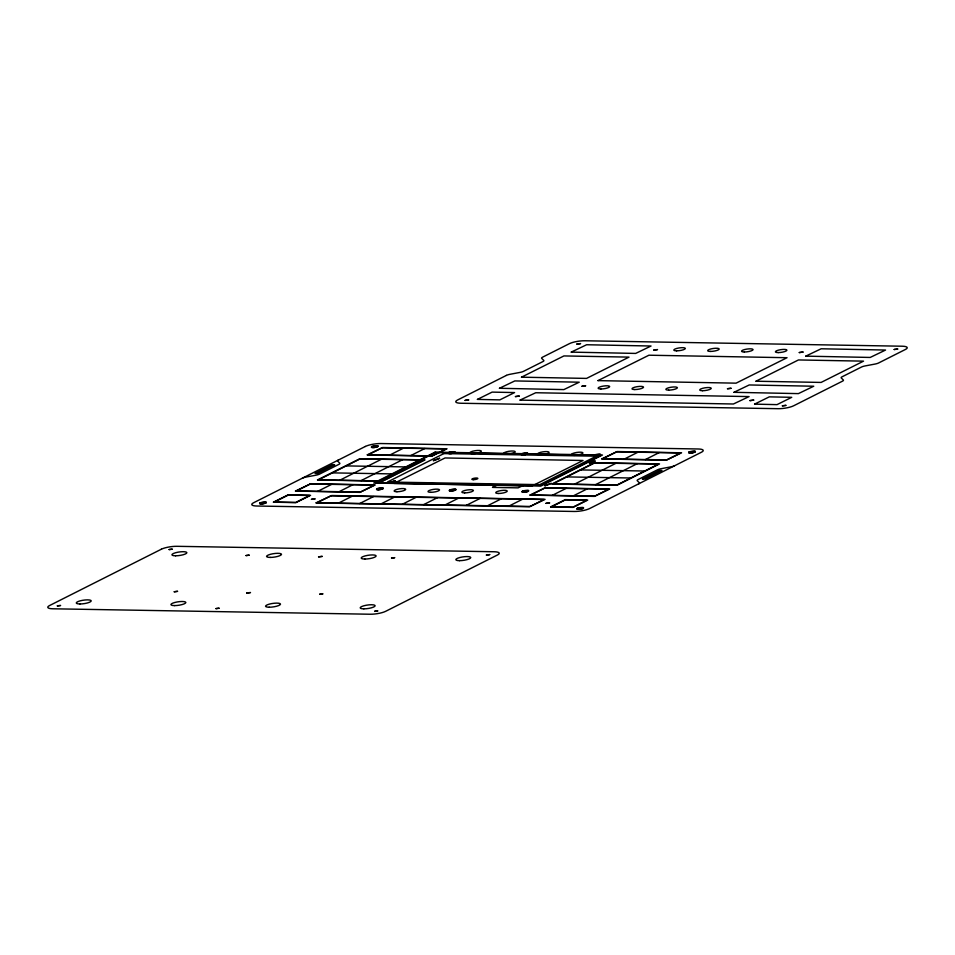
<?xml version="1.0" encoding="UTF-8"?>
<svg xmlns="http://www.w3.org/2000/svg" width="955" height="955" viewBox="0 0 955 955"><rect width="100%" height="100%" fill="white"/><g stroke="black" fill="none" stroke-linecap="round" stroke-linejoin="round"><path stroke-width="1.43" d="M388.828 483.015L395.107 480.64M395.107 480.759L388.864 483.135M439.587 458.352L433.307 460.716L439.575 458.233M544.959 485.701L551.25 483.314M551.202 483.481L544.995 485.809M492.505 487.265L497.543 484.973L523.054 485.438M523.054 485.582L518.088 487.862L492.565 487.408M317.752 491.336L331.624 484.352M339.789 480.234L381.403 459.271M389.568 455.165L403.44 448.17M339.073 491.706L352.944 484.71M361.109 480.604L402.724 459.642M410.889 455.523L424.76 448.54M338.368 503.166L352.24 496.182M359.689 503.536L373.56 496.54M381.009 503.894L394.881 496.91M402.33 504.264L416.201 497.28M423.65 504.634L437.521 497.639M444.97 504.992L458.842 498.009M466.291 505.362L480.162 498.379M487.611 505.732L501.482 498.737M508.931 506.09L522.803 499.107M552.277 495.358L566.148 488.375M574.313 484.269L615.927 463.294M624.081 459.188L637.952 452.204M573.597 495.729L587.468 488.745M595.634 484.627L637.248 463.664M645.401 459.558L659.272 452.563M346.211 465.897L410.173 466.995M580.736 469.92L644.685 471.018M332.34 472.88L396.301 473.978M566.864 476.903L630.813 478.001M638.489 483.946A6.04 1.409 -8.3 0 0 639.325 482.752L637.283 480.735A6.04 1.409 -8.3 0 1 638.119 479.553L657.446 469.812A6.04 1.409 -8.3 0 1 661.23 468.678L670.864 466.864A6.04 1.409 -8.3 0 0 674.648 465.73M302.389 478.169A6.04 1.409 -8.3 0 1 306.161 477.034L315.807 475.22A6.04 1.409 -8.3 0 0 319.579 474.086L338.906 464.345A6.04 1.409 -8.3 0 0 339.741 463.163L337.7 461.146A6.04 1.409 -8.3 0 1 338.548 459.952M273.428 502.163L295.871 502.64L310.578 495.335L288.135 494.869L273.44 502.127M295.465 491.061L359.88 492.362L375.243 484.961L310.829 483.696L295.477 491.037M317.49 479.959L382.573 481.177L425.023 459.892L359.94 458.698L317.526 479.899M316.069 502.891L529.416 506.759L545.09 499.358L331.743 495.514L316.093 502.831M367.269 454.89L431.684 456.18L447.047 448.79L382.633 447.513L367.293 454.831M393.985 483.397L532.102 485.928L583.039 460.477L445.042 457.958L393.985 483.397M477.428 399.393L499.859 399.87L514.566 392.565L492.123 392.111L477.428 399.393M499.453 388.291L563.868 389.592L579.243 382.191L514.817 380.926L499.465 388.267M520.057 400.121L733.404 404.001L749.09 396.588L535.743 392.744L520.093 400.061M521.49 377.189L586.561 378.407L629.011 357.122L563.928 355.929L521.49 377.165M529.977 495.084L594.392 496.385L609.768 488.984L545.233 487.73L529.989 495.06M550.593 506.914L573.036 507.403L587.731 500.086L565.288 499.632L550.593 506.89M552.014 483.982L617.097 485.2L659.535 463.915L594.452 462.721L552.026 483.958M571.257 352.12L635.672 353.422L651.047 346.02L586.633 344.743L571.269 352.085M597.985 380.627L736.09 383.158L787.039 357.707L648.923 355.212L597.997 380.603M601.781 458.913L666.196 460.214L681.572 452.813L617.157 451.548L601.793 458.877M733.977 392.314L798.392 393.615L813.755 386.226L749.233 384.961L733.977 392.29M756.002 381.224L821.085 382.43L863.535 361.145L798.452 359.951L756.014 381.188M754.581 404.144L777.024 404.634L791.731 397.316L769.288 396.862L754.605 404.096M805.781 356.143L870.196 357.445L885.56 350.043L821.145 348.778L805.793 356.12M57.324 605.9L60.619 605.482L57.36 605.84M169.119 549.579L172.401 549.161L169.131 549.555M174.24 591.754L177.523 591.336L174.24 591.754M215.973 608.621L219.256 608.204L215.985 608.598M246.044 555.583L249.339 555.153L246.056 555.547M261.097 503.154L264.833 502.676L261.109 503.13M246.76 593.031L250.497 592.554L246.772 592.995M311.461 499.346L315.198 498.868L311.473 499.31M318.564 556.849L322.301 556.371L318.576 556.825M319.722 594.249L323.005 593.831L319.758 594.189M372.88 446.845L376.616 446.331L372.88 446.845M378.013 489.008L381.749 488.53L378.025 488.984M374.623 611.343L377.905 610.925L374.647 611.284M391.526 558.078L394.809 557.66L391.562 558.018M449.817 452.837L453.541 452.324L449.817 452.837M465.085 400.396L468.821 399.918L465.109 400.36M450.748 490.261L454.485 489.748L450.748 490.261M486.405 555.034L489.688 554.604L486.405 555.034M515.449 396.576L519.186 396.074L515.449 396.576M522.552 454.091L526.289 453.613L522.588 454.019M523.483 491.515L527.22 491.025L523.507 491.479M545.974 503.369L549.71 502.891L545.985 503.333M576.88 344.075L580.616 343.597L576.892 344.039M582.001 386.25L585.737 385.772L582.013 386.214M578.384 508.609L582.12 508.132L578.432 508.538M595.287 455.332L599.024 454.855L595.311 455.296M653.805 350.067L657.541 349.59L653.853 350.007M690.178 452.288L693.915 451.811L690.19 452.252M727.483 388.745L731.22 388.267L727.495 388.709M749.973 400.611L753.698 400.097L749.973 400.611M782.384 405.839L786.108 405.362L782.396 405.803M799.287 352.562L803.012 352.061L799.287 352.562M894.167 349.518L897.903 349.041L894.178 349.482M260.07 502.891L259.879 503.727L262.78 503.786L265.86 502.987L266.039 502.139L260.07 502.891M371.853 446.57L371.674 447.418L374.563 447.465L377.643 446.665L377.834 445.818L371.853 446.57M376.974 488.745L376.795 489.581L379.696 489.64L382.776 488.841L382.955 487.993L376.974 488.745M448.778 452.563L448.599 453.41L451.5 453.458L454.58 452.67L454.759 451.822L448.778 452.563M449.721 489.987L449.53 490.834L452.431 490.882L455.511 490.082L455.69 489.235L449.721 489.987M521.526 453.816L521.335 454.664L524.235 454.711L527.315 453.912L527.494 453.064L521.526 453.816M522.457 491.24L522.266 492.088L525.166 492.135L528.246 491.336L528.437 490.488L522.457 491.24M577.357 508.335L577.166 509.182L580.067 509.23L583.147 508.43L583.326 507.583L577.357 508.335M594.261 455.058L594.082 455.905L596.971 455.965L600.05 455.165L600.241 454.317L594.261 455.058M689.14 452.013L688.961 452.861L691.85 452.909L694.93 452.109L695.121 451.273L689.14 452.013M589.45 463.271C595.132 464.261 599.167 457.159 589.462 463.259M161.347 549.221L49.565 605.542A11.329 2.65 -8.3 0 0 52.847 608.789L370.134 614.232A11.329 2.65 -8.3 0 0 385.665 611.307L497.448 554.998A11.329 2.65 -8.3 0 0 494.165 551.751L176.878 546.308A11.329 2.65 -8.3 0 0 161.347 549.221M365.347 446.463L253.553 502.772A11.329 2.65 -8.3 0 0 256.847 506.019L574.134 511.462A11.329 2.65 -8.3 0 0 589.653 508.538L701.448 452.228A11.329 2.65 -8.3 0 0 698.153 448.981L380.866 443.538A11.329 2.65 -8.3 0 0 365.347 446.463M506.377 375.411L457.552 400.002A11.329 2.65 -8.3 0 0 460.835 403.249L778.122 408.692A11.329 2.65 -8.3 0 0 793.653 405.78L842.477 381.176A6.04 1.409 -8.3 0 0 843.313 379.983L841.283 377.977A6.04 1.409 -8.3 0 1 842.119 376.783L861.446 367.054A6.04 1.409 -8.3 0 1 865.218 365.908L874.864 364.094A6.04 1.409 -8.3 0 0 878.636 362.96L905.436 349.458A11.329 2.65 -8.3 0 0 902.153 346.211L584.866 340.768A11.329 2.65 -8.3 0 0 569.335 343.693L542.536 357.194A6.04 1.409 -8.3 0 0 541.7 358.376L543.741 360.393A6.04 1.409 -8.3 0 1 542.906 361.575L523.567 371.316A6.04 1.409 -8.3 0 1 519.795 372.45L510.161 374.264A6.04 1.409 -8.3 0 0 506.377 375.411M332.173 464.799L315.031 473.441L317.538 473.477L334.68 464.846L332.173 464.799M288.279 495.084L274.407 502.067L295.728 502.437L309.599 495.442L288.279 495.084M310.315 483.982L296.444 490.966L360.393 492.064L374.264 485.08L310.315 483.982M360.083 458.901L318.469 479.876L382.43 480.974L424.044 460L360.083 458.901M382.119 447.811L368.248 454.795L432.197 455.893L446.069 448.91L382.119 447.811M330.919 495.812L317.048 502.796L530.24 506.46L544.111 499.477L330.919 495.812M435.062 452.145L373.703 483.063L541.127 485.94L602.486 455.022L435.062 452.145M435.504 452.586L375.769 482.669L540.685 485.498L600.409 455.416L435.504 452.586M443.896 453.577L387.432 482.024L539.814 484.639L596.278 456.192L443.896 453.577M544.827 488.005L530.956 495L594.917 496.099L608.789 489.103L544.827 488.005M594.607 462.936L552.993 483.899L616.942 484.997L658.556 464.035L594.607 462.936M616.632 451.834L602.76 458.818L666.721 459.916L680.593 452.933L616.632 451.834M565.432 499.835L551.56 506.83L572.881 507.189L586.752 500.205L565.432 499.835M659.487 470.421L642.357 479.052L644.864 479.1L661.994 470.469L659.487 470.421M363.867 608.848A7.556 1.767 -8.3 0 0 375.124 605.78A7.556 1.767 -8.3 0 0 363.939 605.757A7.556 1.767 -8.3 0 0 363.867 608.848M79.957 603.978A7.556 1.767 -8.3 0 0 91.214 600.898A7.556 1.767 -8.3 0 0 80.029 600.886A7.556 1.767 -8.3 0 0 79.957 603.978M174.598 605.601A7.556 1.767 -8.3 0 0 185.855 602.521A7.556 1.767 -8.3 0 0 174.669 602.51A7.556 1.767 -8.3 0 0 174.598 605.601M269.226 607.225A7.556 1.767 -8.3 0 0 280.484 604.145A7.556 1.767 -8.3 0 0 269.298 604.133A7.556 1.767 -8.3 0 0 269.226 607.225M459.498 560.669A7.556 1.767 -8.3 0 0 470.755 557.589A7.556 1.767 -8.3 0 0 459.582 557.577A7.556 1.767 -8.3 0 0 459.498 560.669M175.601 555.798A7.556 1.767 -8.3 0 0 186.858 552.718A7.556 1.767 -8.3 0 0 175.672 552.706A7.556 1.767 -8.3 0 0 175.601 555.798M270.229 557.422A7.556 1.767 -8.3 0 0 281.498 554.342A7.556 1.767 -8.3 0 0 270.313 554.33A7.556 1.767 -8.3 0 0 270.229 557.422M364.87 559.045A7.556 1.767 -8.3 0 0 376.127 555.965A7.556 1.767 -8.3 0 0 364.941 555.953A7.556 1.767 -8.3 0 0 364.87 559.045M600.946 388.971A5.861 1.373 -8.3 0 0 609.672 386.584A5.861 1.373 -8.3 0 0 601.005 386.572A5.861 1.373 -8.3 0 0 600.946 388.971M634.812 389.556A5.861 1.373 -8.3 0 0 643.539 387.169A5.861 1.373 -8.3 0 0 634.872 387.157A5.861 1.373 -8.3 0 0 634.812 389.556M668.667 390.129A5.861 1.373 -8.3 0 0 677.393 387.742A5.861 1.373 -8.3 0 0 668.727 387.73A5.861 1.373 -8.3 0 0 668.667 390.129M702.534 390.714A5.861 1.373 -8.3 0 0 711.26 388.327A5.861 1.373 -8.3 0 0 702.593 388.315A5.861 1.373 -8.3 0 0 702.534 390.714M676.629 350.843A5.861 1.373 -8.3 0 0 685.356 348.456A5.861 1.373 -8.3 0 0 676.689 348.444A5.861 1.373 -8.3 0 0 676.629 350.843M710.496 351.428A5.861 1.373 -8.3 0 0 719.211 349.041A5.861 1.373 -8.3 0 0 710.544 349.029A5.861 1.373 -8.3 0 0 710.496 351.428M744.351 352.001A5.861 1.373 -8.3 0 0 753.077 349.614A5.861 1.373 -8.3 0 0 744.411 349.602A5.861 1.373 -8.3 0 0 744.351 352.001M778.218 352.586A5.861 1.373 -8.3 0 0 786.932 350.199A5.861 1.373 -8.3 0 0 778.265 350.187A5.861 1.373 -8.3 0 0 778.218 352.586M396.958 491.741A5.861 1.373 -8.3 0 0 405.684 489.354A5.861 1.373 -8.3 0 0 397.017 489.342A5.861 1.373 -8.3 0 0 396.958 491.741M430.812 492.314A5.861 1.373 -8.3 0 0 439.539 489.927A5.861 1.373 -8.3 0 0 430.872 489.915A5.861 1.373 -8.3 0 0 430.812 492.314M464.679 492.899A5.861 1.373 -8.3 0 0 473.405 490.512A5.861 1.373 -8.3 0 0 464.739 490.5A5.861 1.373 -8.3 0 0 464.679 492.899M498.534 493.484A5.861 1.373 -8.3 0 0 507.26 491.097A5.861 1.373 -8.3 0 0 498.594 491.085A5.861 1.373 -8.3 0 0 498.534 493.484M472.641 453.613A5.861 1.373 -8.3 0 0 481.368 451.226A5.861 1.373 -8.3 0 0 472.689 451.214A5.861 1.373 -8.3 0 0 472.641 453.613M506.496 454.186A5.861 1.373 -8.3 0 0 515.223 451.811A5.861 1.373 -8.3 0 0 506.556 451.787A5.861 1.373 -8.3 0 0 506.496 454.186M540.363 454.771A5.861 1.373 -8.3 0 0 549.089 452.384A5.861 1.373 -8.3 0 0 540.411 452.372A5.861 1.373 -8.3 0 0 540.363 454.771M574.218 455.356A5.861 1.373 -8.3 0 0 582.944 452.968A5.861 1.373 -8.3 0 0 574.277 452.957A5.861 1.373 -8.3 0 0 574.218 455.356M473.334 479.661A3.02 0.704 -8.3 0 0 477.846 478.431A3.02 0.704 -8.3 0 0 473.37 478.419A3.02 0.704 -8.3 0 0 473.334 479.661M373.047 447.549A3.402 0.788 -8.3 0 0 378.12 446.164A3.402 0.788 -8.3 0 0 373.083 446.152A3.402 0.788 -8.3 0 0 373.047 447.549M261.264 503.858A3.402 0.788 -8.3 0 0 266.326 502.473A3.402 0.788 -8.3 0 0 261.3 502.473A3.402 0.788 -8.3 0 0 261.264 503.858M378.18 489.712A3.402 0.788 -8.3 0 0 383.242 488.327A3.402 0.788 -8.3 0 0 378.204 488.327A3.402 0.788 -8.3 0 0 378.18 489.712M449.984 453.541A3.402 0.788 -8.3 0 0 455.046 452.157A3.402 0.788 -8.3 0 0 450.008 452.145A3.402 0.788 -8.3 0 0 449.984 453.541M595.454 456.036A3.402 0.788 -8.3 0 0 600.528 454.652A3.402 0.788 -8.3 0 0 595.49 454.64A3.402 0.788 -8.3 0 0 595.454 456.036M523.65 492.207A3.402 0.788 -8.3 0 0 528.712 490.822A3.402 0.788 -8.3 0 0 523.686 490.822A3.402 0.788 -8.3 0 0 523.65 492.207M578.551 509.313A3.402 0.788 -8.3 0 0 583.612 507.917A3.402 0.788 -8.3 0 0 578.587 507.917A3.402 0.788 -8.3 0 0 578.551 509.313M690.334 452.992A3.402 0.788 -8.3 0 0 695.407 451.608A3.402 0.788 -8.3 0 0 690.37 451.596A3.402 0.788 -8.3 0 0 690.334 452.992M450.915 490.966A3.402 0.788 -8.3 0 0 455.977 489.581A3.402 0.788 -8.3 0 0 450.951 489.569A3.402 0.788 -8.3 0 0 450.915 490.966M522.719 454.795A3.402 0.788 -8.3 0 0 527.781 453.41A3.402 0.788 -8.3 0 0 522.755 453.398A3.402 0.788 -8.3 0 0 522.719 454.795"/></g></svg>
